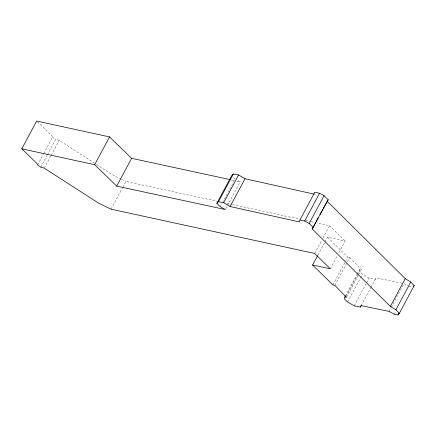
<?xml version="1.0" encoding="UTF-8"?>
<svg xmlns="http://www.w3.org/2000/svg" width="436" height="436" viewBox="0 0 436 436"><rect width="100%" height="100%" fill="white"/><g stroke="black" fill="none" stroke-linecap="round" stroke-linejoin="round"><path stroke-width="0.33" stroke-dasharray="2.18 1.64" d="M357.504 274.898L359.406 271.35L359.711 269.29L361.351 269.546L358.501 274.865M401.97 283.204L376.028 277.83L375.287 279.285L369.112 278.07L362.452 274.228L359.406 271.35M37.627 164.906L43.328 154.273M43.649 153.679L52.516 137.133L51.655 135.525L37.66 121.966M40.766 167.168L47.104 155.347M47.42 154.758L55.655 139.395L59.176 140.381L95.255 163.625M44.287 168.154L50.941 155.745M51.257 155.151L59.176 140.381M111.06 209.176L122.462 187.905M122.783 187.311L125.95 181.403L217.106 201.236M220.289 206.724L222.191 203.176M222.507 202.587L235.184 178.951L233.445 177.25M225.592 208.958L227.172 206.005M227.488 205.411L240.165 181.774L236.841 179.894M314.667 253.469L321.637 240.47M322.907 238.105L329.562 225.695L316.918 222.943M317.958 254.967L324.613 242.558M324.929 241.969L327.463 237.239L345.165 241.01L338.51 253.42M330.275 268.783L337.246 255.785M332.908 284.872L347.803 257.098L327.463 237.239M334.843 285.395L349.732 257.616L347.803 257.098M345.454 295.88L356.861 274.604M357.177 274.015L359.711 269.29M346.102 296.169L357.188 275.487M346.462 297.319L358.185 275.454M347.557 302.001L360.234 278.364M360.55 277.77L362.452 274.228M354.217 305.843L366.256 283.389M366.578 282.795L369.112 278.07M361.139 305.603L370.644 287.874M370.851 287.558L376.028 277.83M389.076 311.391L390.978 307.843M391.294 307.255L403.649 284.207M394.171 314.198L395.752 311.244M409.061 286.425L412.254 287.062M231.56 179.915L234.208 180.488M236.857 181.06L240.165 181.774M227.091 203.405L231.745 204.419M232.41 204.56L298.949 219.036M305.603 220.485L310.263 221.499M310.928 221.641L314.258 222.365M121.235 179.131L113.578 175.435L95.827 163.996M121.824 179.414L125.95 181.403M403.97 283.618L407.927 285.798M52.516 137.133L55.655 139.395M329.562 225.695L345.165 241.01M349.732 257.616L361.351 269.546"/><path stroke-width="0.65" d="M345.454 295.88L344.822 297.063L344.516 299.123L347.557 302.001L354.217 305.843L360.392 307.058L361.346 305.287M360.392 307.058L361.139 305.603L389.076 311.391L394.171 314.198L397.997 314.966L399.311 313.364L395.91 309.773L390.367 306.415L312.236 228.998L328.199 199.688L324.079 195.677L319.588 193.252L314.814 192.222L299.924 219.995L299.488 221.957L230.115 206.517L223.69 202.707L218.485 201.748L216.817 203.323L220.289 206.724L225.27 209.547L116.723 186.107L94.656 164.71L21.8 148.807L36.689 121.034L109.55 136.937L131.612 158.333L230.235 179.632M94.656 164.71L109.55 136.937M116.723 186.107L131.612 158.333M216.817 203.323L231.712 175.55L233.38 173.975L238.579 174.934L245.005 178.744L314.383 194.184M218.485 201.748L233.38 173.975M223.69 202.707L238.579 174.934M230.115 206.517L245.005 178.744M299.924 219.995L304.699 221.025L319.588 193.252M313.31 227.461L309.189 223.45L324.079 195.677M312.236 228.998L315.719 222.502M316.356 221.319L318.258 217.771M319.839 214.817L322.695 209.498M323.327 208.315L328.199 199.688M344.822 297.063L346.462 297.319L334.843 285.395L332.908 284.872L312.574 265.012L317.642 255.556M390.367 306.415L405.262 278.642L327.125 201.225M395.91 309.773L410.799 281.999L405.262 278.642M397.997 314.966L398.951 313.195M399.311 313.364L414.2 285.591L410.799 281.999M413.546 286.392L414.2 285.591M312.574 265.012L330.275 268.783L314.667 253.469L111.06 209.176L98.683 203.209L44.287 168.154L40.766 167.168L37.627 164.906L36.76 163.298L21.8 148.807M304.699 221.025L309.189 223.45"/></g></svg>
